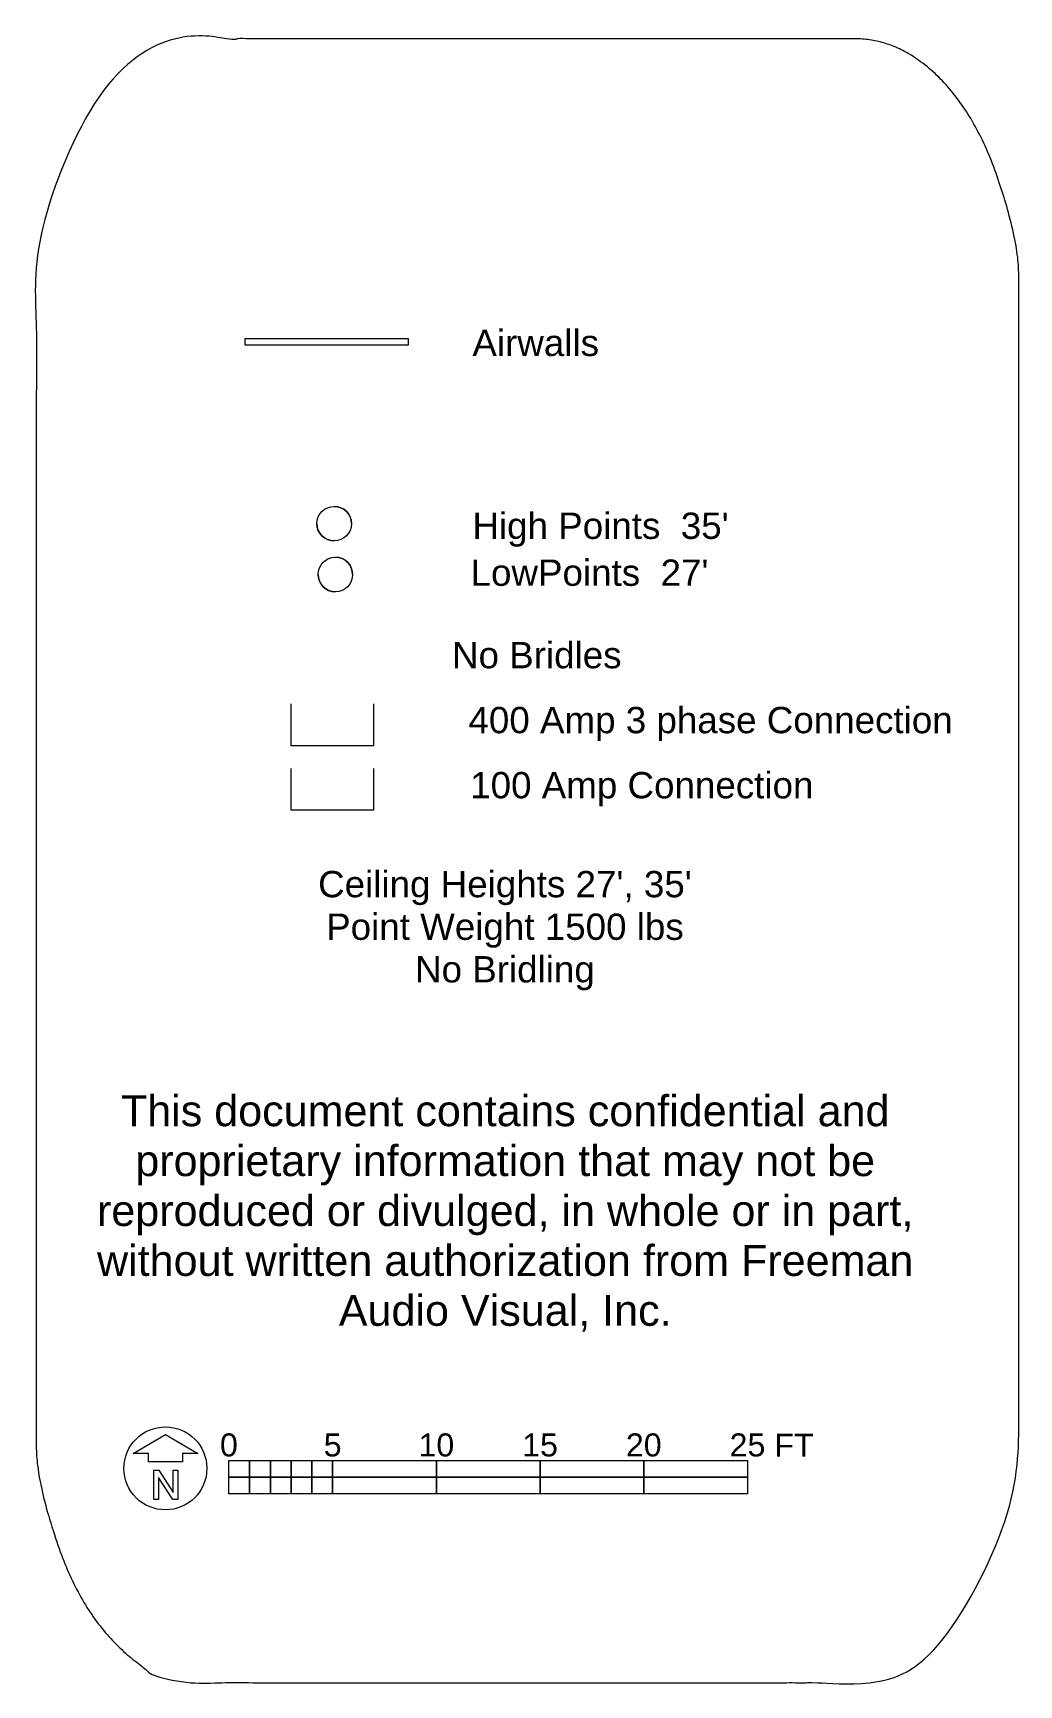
# Model space of a CAD drawing. Header units: inches. Extents: x -3410 to 5259, y -1080 to 3208.
# Drawn here: x -3410 to -2839, y 668 to 1623 of the extents above; entities that cross this region are included whole.
import ezdxf

# ---------------------------------------------------------------- set-up
doc = ezdxf.new("R2010")
doc.units = ezdxf.units.IN
doc.header["$LTSCALE"] = 48
doc.header["$MEASUREMENT"] = 0
doc.layers.add('Title Block', color=7, linetype='Continuous', lineweight=5)
doc.styles.add('Arial', font='Arial')

# ---------------------------------------------------------------- blocks, each defined once
blk = doc.blocks.new("Scale Bar 25'")
at = {"layer": 'Title Block', "color": 7, "linetype": 'Continuous', "lineweight": 5, "transparency": 33554687, "flags": 128}
for points in [[(0, 9.6), (12, 9.6), (12, 0), (0, 0)], [(12, 9.6), (24, 9.6), (24, 0), (12, 0)], [(24, 9.6), (36, 9.6), (36, 0), (24, 0)], [(36, 9.6), (48, 9.6), (48, 0), (36, 0)], [(48, 9.6), (60, 9.6), (60, 0), (48, 0)], [(60, 9.6), (120, 9.6), (120, 0), (60, 0)], [(120, 9.6), (180, 9.6), (180, 0), (120, 0)], [(180, 9.6), (240, 9.6), (240, 0), (180, 0)], [(240, 9.6), (300, 9.6), (300, 0), (240, 0)], [(0, 0), (12, 0), (12, -9.6), (0, -9.6)], [(12, 0), (24, 0), (24, -9.6), (12, -9.6)], [(24, 0), (36, 0), (36, -9.6), (24, -9.6)], [(36, 0), (48, 0), (48, -9.6), (36, -9.6)], [(48, 0), (60, 0), (60, -9.6), (48, -9.6)], [(60, 0), (120, 0), (120, -9.6), (60, -9.6)], [(120, 0), (180, 0), (180, -9.6), (120, -9.6)], [(180, 0), (240, 0), (240, -9.6), (180, -9.6)], [(240, 0), (300, 0), (300, -9.6), (240, -9.6)]]:
    blk.add_lwpolyline(points, close=True, dxfattribs=at)
at = {"layer": 'Title Block', "color": 7, "transparency": 33554687, "line_spacing_factor": 0.970891, "style": 'Arial'}
for s, insert, char_height, attachment_point in [('0', (0, 11.83), 13.32, 8), ('5', (60, 11.83), 13.32, 8), ('10', (120, 11.83), 13.319, 8), ('15', (180, 11.83), 13.319, 8), ('20', (240, 11.83), 13.319, 8), ('25', (300, 11.83), 13.319, 8), (' FT', (310.38, 11.83), 13.319, 7)]:
    blk.add_mtext(s, dxfattribs=dict(at, insert=insert, char_height=char_height, attachment_point=attachment_point))
blk = doc.blocks.new('Group-39-1')
at = {"layer": 'Title Block', "color": 7, "linetype": 'Continuous', "lineweight": 5, "transparency": 33554687, "flags": 128}
for points in [[(9.85, 3.76), (-9.85, 3.76), (-9.85, 8.68), (-18.72, 8.68), (0, 19.52), (18.72, 8.68), (9.85, 8.68)], [(-6.75, -17.93), (-6.75, -1.07), (-3.76, -1.07), (4.49, -14), (4.49, -1.07), (7.3, -1.07), (7.3, -17.93), (4.36, -17.93), (-3.94, -5.22), (-3.94, -17.93)]]:
    blk.add_lwpolyline(points, close=True, dxfattribs=at)
at = {"layer": 'Title Block', "color": 7, "linetype": 'Continuous', "lineweight": 5, "transparency": 33554687}
blk.add_ellipse((0, 0), major_axis=(24, 0), ratio=1, dxfattribs=at)
blk = doc.blocks.new('North Arrow')
at = {"layer": 'Title Block', "color": 7, "transparency": 33554687}
blk.add_blockref('Group-39-1', (0, 0), dxfattribs=at)
blk = doc.blocks.new('Freeman Disclaimer')
at = {"layer": 'Title Block', "color": 7, "transparency": 33554687, "insert": (0, 0.224), "char_height": 0.0594618, "width": 1.737874, "attachment_point": 2, "line_spacing_factor": 0.970891, "style": 'Arial'}
blk.add_mtext('This document contains confidential and proprietary information that may not be reproduced or divulged, in whole or in part, without written authorization from Freeman Audio Visual, Inc. ', dxfattribs=at)
blk = doc.blocks.new('Group-40-1')
at = {"layer": 'Title Block', "color": 7, "linetype": 'Continuous', "lineweight": 5, "transparency": 33554687, "flags": 128}
blk.add_lwpolyline([(-3287.15, 1446.68), (-3192.84, 1446.68), (-3192.84, 1442.75), (-3287.15, 1442.75)], close=True, dxfattribs=at)
at = {"layer": 'Title Block', "linetype": 'Continuous', "flags": 128}
for points in [[(-3260.76, 1235.25), (-3260.76, 1211.19), (-3212.64, 1211.19), (-3212.64, 1235.25)], [(-3260.76, 1197.91), (-3260.76, 1173.86), (-3212.64, 1173.86), (-3212.64, 1197.91)]]:
    blk.add_lwpolyline(points, dxfattribs=at)
at = {"layer": 'Title Block', "color": 7, "linetype": 'Continuous', "lineweight": 5, "transparency": 33554687}
for centre in [(-3235.6, 1339.51), (-3234.92, 1310.1)]:
    blk.add_circle(centre, 10, dxfattribs=at)
for centre, start, end in [((-3235.6, 1339.51), 0, 90), ((-3235.6, 1339.51), 180, 270), ((-3234.92, 1310.1), 0, 90), ((-3234.92, 1310.1), 180, 270)]:
    blk.add_arc(centre, 10, start, end, dxfattribs=at)
at = {"layer": 'Title Block', "color": 5, "linetype": 'Continuous', "lineweight": 5, "transparency": 33554687}
blk.add_open_spline([(-2934.24, 1620), (-2908.85, 1620), (-2864.87, 1577.53), (-2839.49, 1503.97), (-2839.49, 1144.49), (-2839.49, 785.01), (-2864.87, 711.45), (-2908.85, 668.98), (-3123.74, 668.98), (-3338.64, 668.98), (-3382.61, 711.45), (-3408, 785.01), (-3408, 1144.49), (-3408, 1503.97), (-3382.61, 1577.53), (-3338.64, 1620), (-3130.09, 1620), (-2934.24, 1620)], degree=2, knots=[0, 0, 0, 0.013296, 0.026591, 0.039887, 0.251662, 0.264958, 0.278253, 0.291549, 0.503324, 0.51662, 0.529915, 0.543211, 0.754986, 0.768281, 0.781577, 0.794873, 1, 1, 1], dxfattribs=at)
at = {"layer": 'Title Block', "transparency": 33554687, "xscale": 300, "yscale": 300, "zscale": 300}
blk.add_blockref('Freeman Disclaimer', (-3136.66, 941.57), dxfattribs=at)
at = {"layer": 'Title Block', "color": 7, "transparency": 33554687}
for name, p in [('North Arrow', (-3333.25, 792.97)), ("Scale Bar 25'", (-3296.49, 787.85))]:
    blk.add_blockref(name, p, dxfattribs=at)
at = {"layer": 'Title Block', "color": 7, "transparency": 33554687, "line_spacing_factor": 0.970891, "style": 'Arial'}
for s, insert, char_height, attachment_point in [('Airwalls', (-3155.63, 1443.98), 15.222, 4), ("High Points  35'", (-3081.5, 1345.9), 15.2222, 2), ("LowPoints  27'", (-3087.87, 1318.76), 15.2222, 2), ('No Bridles', (-3167.42, 1271.07), 15.222, 1), ('400 Amp 3 phase Connection \\P', (-3157.92, 1223.58), 15.2222, 4), ('100 Amp Connection ', (-3156.91, 1185.92), 15.2222, 4)]:
    blk.add_mtext(s, dxfattribs=dict(at, insert=insert, char_height=char_height, attachment_point=attachment_point))
at = {"layer": 'Title Block', "color": 1, "transparency": 33554687, "insert": (-3136.81, 1138.58), "char_height": 15.2222, "width": 338.3056, "attachment_point": 2, "line_spacing_factor": 0.970891, "style": 'Arial'}
blk.add_mtext("Ceiling Heights 27', 35'\\PPoint Weight 1500 lbs\\PNo Bridling", dxfattribs=at)

msp = doc.modelspace()

# ---------------------------------------------------------------- block references
at = {"layer": 'Title Block', "color": 7}
msp.add_blockref('Group-40-1', (0, 0), dxfattribs=at)

doc.saveas('drawing.dxf')
